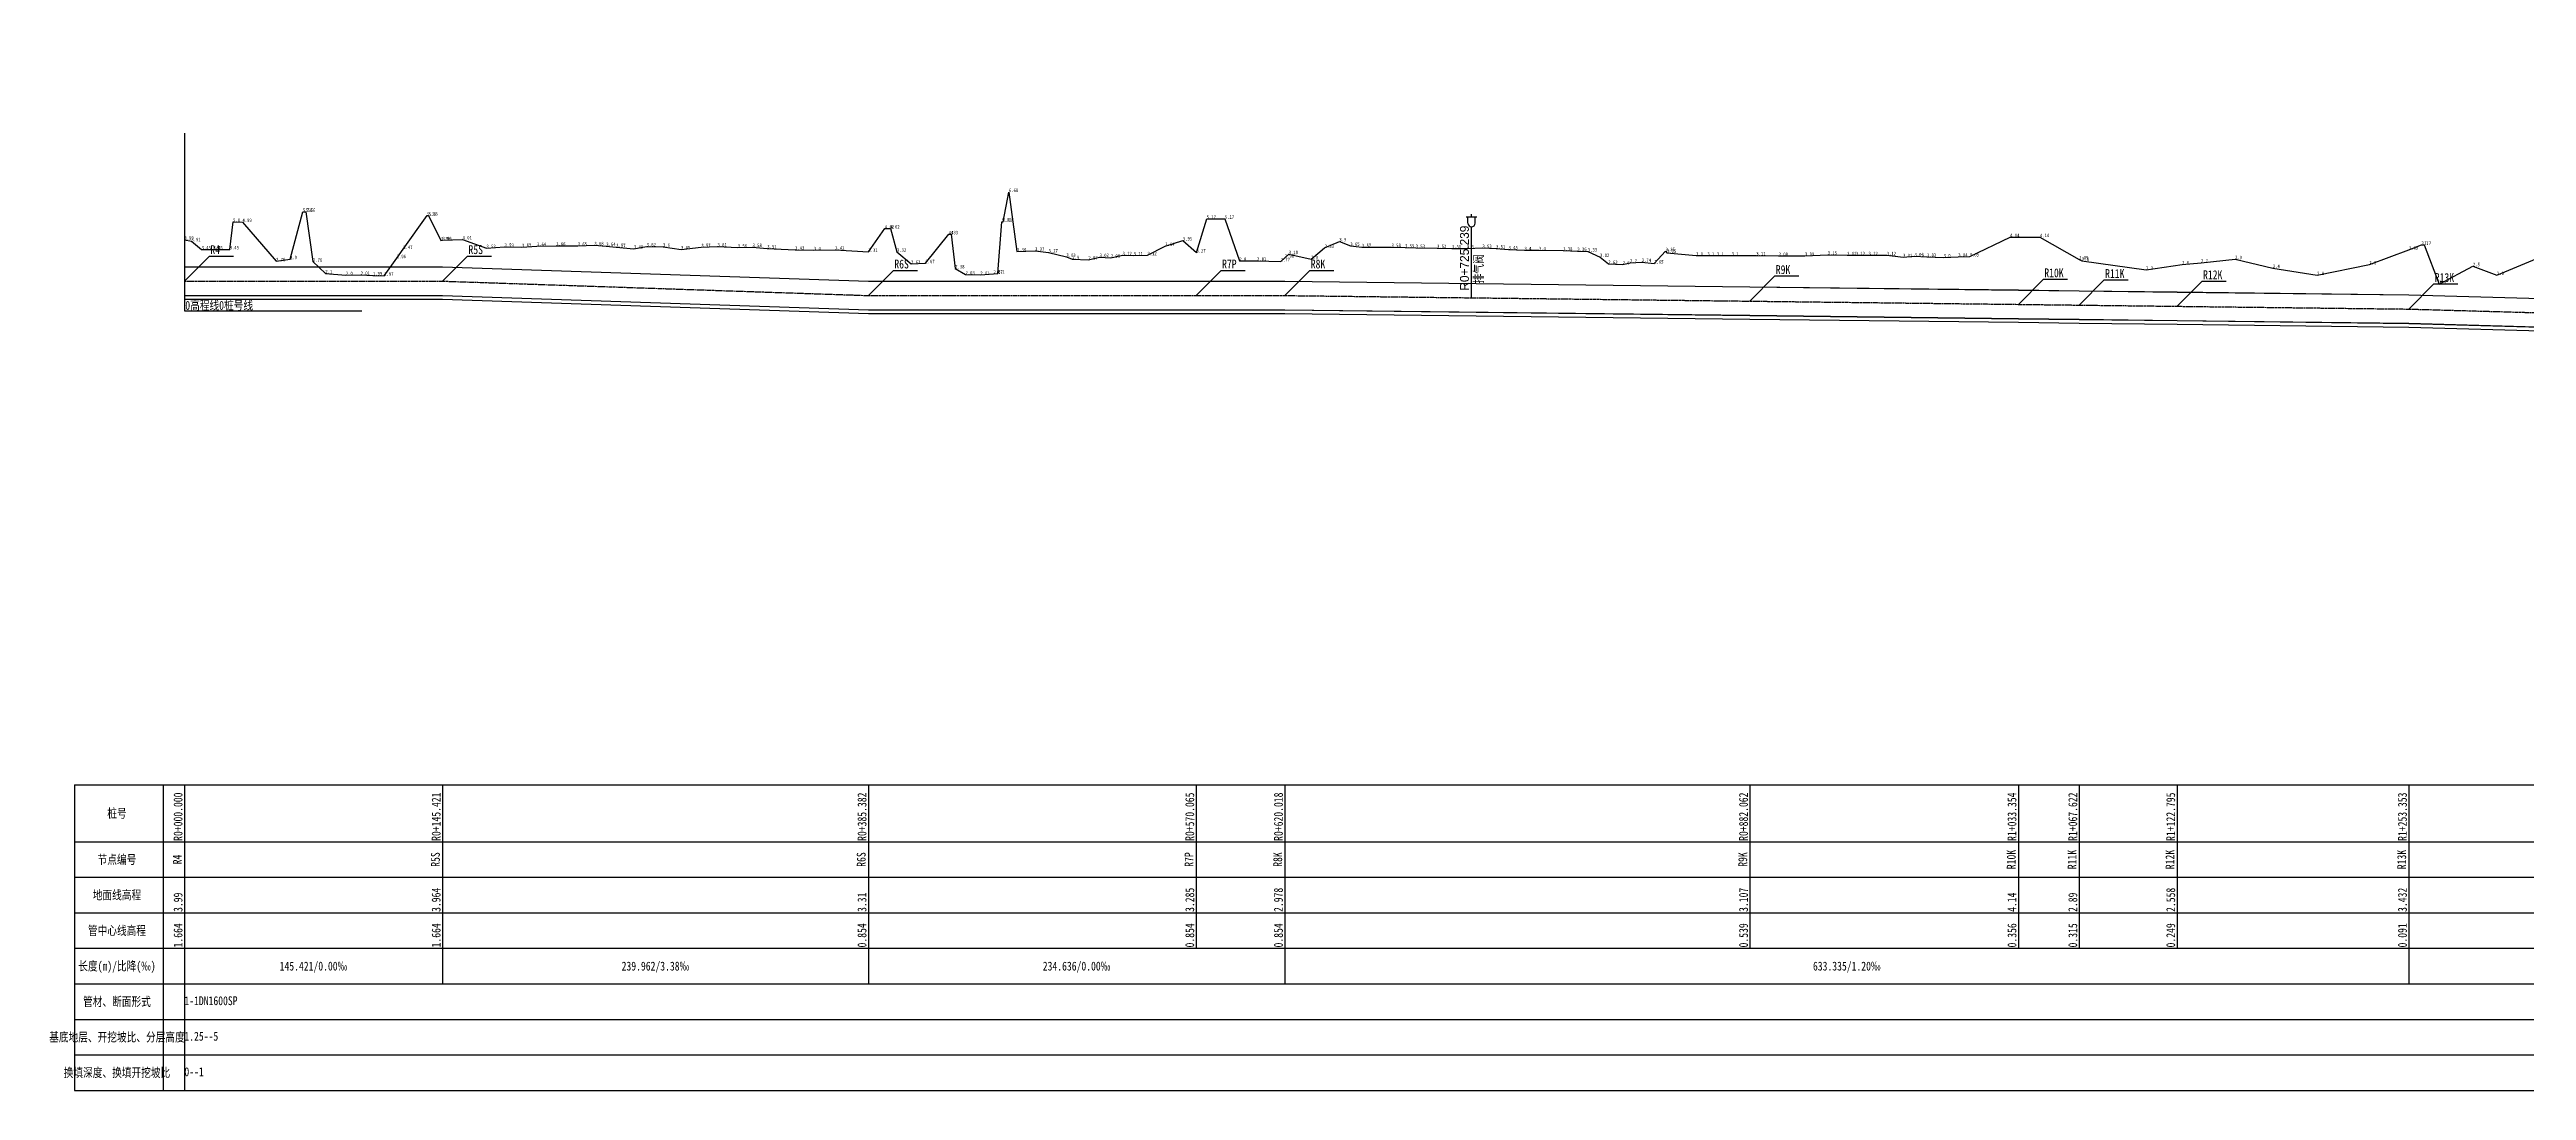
# Model space of a CAD drawing. Extents: x 525858 to 564773, y 2370984 to 2400075.
# Drawn here: x 550845 to 552240, y 2388779 to 2389365 of the extents above; entities that cross this region are included whole.
import ezdxf
from ezdxf.enums import TextEntityAlignment as Align

# ---------------------------------------------------------------- set-up
doc = ezdxf.new("R2010")
doc.units = 0
doc.linetypes.add('CENTER', pattern=[2, 1.25, -0.25, 0.25, -0.25])
for name, color, linetype in [('pipe', 3, 'CONTINUOUS'), ('pipe_cen', 1, 'CENTER'), ('tab', 9, 'CONTINUOUS'), ('地形剖面', 4, 'CONTINUOUS'), ('水工平面管线标注', 3, 'CONTINUOUS'), ('纵面管线标注', 3, 'CONTINUOUS'), ('附属设施', 2, 'CONTINUOUS')]:
    doc.layers.add(name, color=color, linetype=linetype)
doc.styles.add('HT', font='simhei.ttf', dxfattribs={"width": 0.8})
doc.styles.add('SIMP1', font='simp1.shx', dxfattribs={"width": 0.8, "bigfont": 'hz.shx'})

# ---------------------------------------------------------------- blocks, each defined once
blk = doc.blocks.new('qin排气阀va')
at = {"layer": '附属设施', "linetype": 'Continuous', "lineweight": -3}
for points in [[(-1.5, 22.8), (1.5, 22.8)], [(-1, 21), (-1, 22.8)], [(0, 22.8), (0, 23.55)], [(1, 21), (1, 22.8)], [(0, 0), (0, 20)]]:
    blk.add_lwpolyline(points, dxfattribs=at)
blk.add_arc((0, 21), 1, 180, 0, dxfattribs=at)
at = {"layer": '附属设施', "linetype": 'Continuous', "lineweight": -3, "style": 'SIMP1'}
blk.add_attdef('名称', text='', height=2.5, rotation=90, dxfattribs=at).set_placement((1, 4), align=Align.TOP_LEFT)
blk.add_attdef('ZH', text='', height=2.5, rotation=90, dxfattribs=at).set_placement((0, 2), align=Align.BOTTOM_LEFT)

msp = doc.modelspace()

# ---------------------------------------------------------------- linework, layer by layer
at = {"layer": 'pipe', "lineweight": -3}
for points in [[(550920.678028, 2389242.96342), (551066.099028, 2389242.96342), (551306.060028, 2389234.86342), (551490.743028, 2389234.86342), (551540.696028, 2389234.86342), (551802.740028, 2389231.71342), (551954.032028, 2389229.88342), (551988.300028, 2389229.47342), (552043.473028, 2389228.81342), (552174.031028, 2389227.23342), (552403.857028, 2389220.77342)], [(550920.678028, 2389242.86342), (551066.099028, 2389242.86342), (551306.060028, 2389234.76342), (551490.743028, 2389234.76342), (551540.696028, 2389234.76342), (551802.740028, 2389231.61342), (551954.032028, 2389229.78342), (551988.300028, 2389229.37342), (552043.473028, 2389228.71342), (552174.031028, 2389227.13342), (552403.857028, 2389220.67342)], [(550920.678028, 2389226.86342), (551066.099028, 2389226.86342), (551306.060028, 2389218.76342), (551490.743028, 2389218.76342), (551540.696028, 2389218.76342), (551802.740028, 2389215.61342), (551954.032028, 2389213.78342), (551988.300028, 2389213.37342), (552043.473028, 2389212.71342), (552174.031028, 2389211.13342), (552403.857028, 2389204.67342)], [(550920.678028, 2389226.76342), (551066.099028, 2389226.76342), (551306.060028, 2389218.66342), (551490.743028, 2389218.66342), (551540.696028, 2389218.66342), (551802.740028, 2389215.51342), (551954.032028, 2389213.68342), (551988.300028, 2389213.27342), (552043.473028, 2389212.61342), (552174.031028, 2389211.03342), (552403.857028, 2389204.57342)], [(550920.678028, 2389224.76342), (551066.099028, 2389224.76342), (551306.060028, 2389216.66342), (551490.743028, 2389216.66342), (551540.696028, 2389216.66342), (551802.740028, 2389213.51342), (551954.032028, 2389211.68342), (551988.300028, 2389211.27342), (552043.473028, 2389210.61342), (552174.031028, 2389209.03342), (552403.857028, 2389202.57342)]]:
    msp.add_lwpolyline(points, dxfattribs=at)
at = {"layer": 'pipe_cen', "lineweight": -3}
msp.add_lwpolyline([(550920.678028, 2389234.86342), (551066.099028, 2389234.86342), (551306.060028, 2389226.76342), (551540.696028, 2389226.76342), (552174.031028, 2389219.13342), (552807.110028, 2389201.33342), (553316.687028, 2389201.33342), (553503.158028, 2389242.68342), (553762.715028, 2389242.68342), (553808.975028, 2389275.19342), (553882.147028, 2389275.19342), (553956.992028, 2389291.82342), (554087.552028, 2389291.82342), (554254.578028, 2389338.92342), (554438.330028, 2389358.65342), (554458.539028, 2389359.88342), (554546.872028, 2389365.22342)], dxfattribs=at)
at = {"layer": 'tab', "lineweight": -3}
for points in [[(550858.678028, 2388951.23342), (563566.812028, 2388951.23342)], [(550858.678028, 2388951.23342), (550858.678028, 2388779.23342)], [(550908.678028, 2388951.23342), (550908.678028, 2388779.23342)], [(550920.678028, 2388951.23342), (550920.678028, 2388779.23342)], [(550920.678028, 2388951.23342), (550920.678028, 2388859.23342)], [(551066.099028, 2388951.23342), (551066.099028, 2388859.23342)], [(551306.060028, 2388951.23342), (551306.060028, 2388859.23342)], [(551490.743028, 2388951.23342), (551490.743028, 2388859.23342)], [(551540.696028, 2388951.23342), (551540.696028, 2388859.23342)], [(551802.740028, 2388951.23342), (551802.740028, 2388859.23342)], [(551954.032028, 2388951.23342), (551954.032028, 2388859.23342)], [(551988.300028, 2388951.23342), (551988.300028, 2388859.23342)], [(552043.473028, 2388951.23342), (552043.473028, 2388859.23342)], [(552174.031028, 2388951.23342), (552174.031028, 2388859.23342)], [(550858.678028, 2388919.23342), (563566.812028, 2388919.23342)], [(550858.678028, 2388899.23342), (563566.812028, 2388899.23342)], [(550858.678028, 2388879.23342), (563566.812028, 2388879.23342)], [(550858.678028, 2388859.23342), (563566.812028, 2388859.23342)], [(550920.678028, 2388859.23342), (550920.678028, 2388839.23342)], [(551066.099028, 2388859.23342), (551066.099028, 2388839.23342)], [(551306.060028, 2388859.23342), (551306.060028, 2388839.23342)], [(551540.696028, 2388859.23342), (551540.696028, 2388839.23342)], [(552174.031028, 2388859.23342), (552174.031028, 2388839.23342)], [(550858.678028, 2388839.23342), (563566.812028, 2388839.23342)], [(550858.678028, 2388819.23342), (563566.812028, 2388819.23342)], [(550858.678028, 2388799.23342), (563566.812028, 2388799.23342)], [(550858.678028, 2388779.23342), (563566.812028, 2388779.23342)]]:
    msp.add_lwpolyline(points, dxfattribs=at)
for points in [[(550920.678028, 2388849.23342, 0, 1, 0), (550923.678028, 2388849.23342, 0, 0, 0), (550973.388528, 2388849.23342, 0, 0, 0)], [(551066.099028, 2388849.23342, 0, 1, 0), (551063.099028, 2388849.23342, 0, 0, 0), (551013.388528, 2388849.23342, 0, 0, 0)], [(551066.099028, 2388849.23342, 0, 1, 0), (551069.099028, 2388849.23342, 0, 0, 0), (551166.079528, 2388849.23342, 0, 0, 0)], [(551306.060028, 2388849.23342, 0, 1, 0), (551303.060028, 2388849.23342, 0, 0, 0), (551206.079528, 2388849.23342, 0, 0, 0)], [(551306.060028, 2388849.23342, 0, 1, 0), (551309.060028, 2388849.23342, 0, 0, 0), (551403.378028, 2388849.23342, 0, 0, 0)], [(551540.696028, 2388849.23342, 0, 1, 0), (551537.696028, 2388849.23342, 0, 0, 0), (551443.378028, 2388849.23342, 0, 0, 0)], [(551540.696028, 2388849.23342, 0, 1, 0), (551543.696028, 2388849.23342, 0, 0, 0), (551837.363528, 2388849.23342, 0, 0, 0)], [(552174.031028, 2388849.23342, 0, 1, 0), (552171.031028, 2388849.23342, 0, 0, 0), (551877.363528, 2388849.23342, 0, 0, 0)], [(552174.031028, 2388849.23342, 0, 1, 0), (552177.031028, 2388849.23342, 0, 0, 0), (552470.570528, 2388849.23342, 0, 0, 0)]]:
    msp.add_lwpolyline(points, format="xyseb", dxfattribs=at)
at = {"layer": '地形剖面', "lineweight": -3}
msp.add_lwpolyline([(550920.678028, 2389258.12342), (550920.678028, 2389258.12342), (550920.678028, 2389258.12342), (550920.678028, 2389258.12342), (550920.678028, 2389258.12342), (550924.592028, 2389257.32342), (550930.374028, 2389252.72342), (550937.023028, 2389252.72342), (550946.186028, 2389252.72342), (550948.130028, 2389268.22342), (550953.374028, 2389268.12342), (550972.293028, 2389246.02342), (550980.228028, 2389247.22342), (550987.388028, 2389273.82342), (550989.174028, 2389273.82342), (550993.125028, 2389245.82342), (551000.085028, 2389239.22342), (551011.624028, 2389238.22342), (551020.019028, 2389238.32342), (551026.903028, 2389238.12342), (551033.258028, 2389237.92342), (551040.316028, 2389247.77342), (551043.994028, 2389252.90342), (551043.994028, 2389252.90342), (551057.477028, 2389271.72342), (551058.262028, 2389271.72342), (551065.216028, 2389257.82342), (551066.099028, 2389257.86342), (551066.099028, 2389257.86342), (551066.099028, 2389257.86342), (551066.099028, 2389257.86342), (551077.417028, 2389258.32342), (551090.880028, 2389253.42342), (551101.025028, 2389254.12342), (551110.868028, 2389253.92342), (551119.276028, 2389254.62342), (551130.170028, 2389254.82342), (551142.297028, 2389254.72342), (551151.669028, 2389255.02342), (551158.396028, 2389254.62342), (551164.014028, 2389253.92342), (551174.005028, 2389253.12342), (551181.108028, 2389254.42342), (551190.351028, 2389254.22342), (551200.506028, 2389252.72342), (551211.929028, 2389253.92342), (551221.071028, 2389254.32342), (551232.465028, 2389253.82342), (551240.788028, 2389254.02342), (551249.112028, 2389253.32342), (551264.769028, 2389252.52342), (551275.359028, 2389252.22342), (551287.378028, 2389252.42342), (551306.060028, 2389251.32342), (551306.060028, 2389251.32342), (551306.060028, 2389251.32342), (551306.060028, 2389251.32342), (551306.073028, 2389251.32342), (551315.359028, 2389264.42342), (551318.486028, 2389264.42342), (551322.165028, 2389251.42342), (551330.114028, 2389244.52342), (551338.196028, 2389244.92342), (551351.385028, 2389261.22342), (551352.657028, 2389261.22342), (551355.023028, 2389242.02342), (551360.806028, 2389238.52342), (551369.170028, 2389238.32342), (551376.575028, 2389238.92342), (551378.943028, 2389239.22342), (551381.326028, 2389268.32342), (551381.974028, 2389268.32342), (551385.237028, 2389285.02342), (551389.769028, 2389251.62342), (551399.975028, 2389251.92342), (551407.616028, 2389250.92342), (551417.639028, 2389248.52342), (551420.968028, 2389247.22342), (551430.059028, 2389246.92342), (551436.338028, 2389248.42342), (551442.676028, 2389248.02342), (551449.304028, 2389249.42342), (551455.544028, 2389249.32342), (551463.331028, 2389249.42342), (551473.306028, 2389254.62342), (551483.271028, 2389257.72342), (551490.916028, 2389250.92342), (551496.692028, 2389269.92342), (551506.940028, 2389269.92342), (551515.130028, 2389246.22342), (551525.035028, 2389246.32342), (551538.404028, 2389245.92342), (551540.696028, 2389248.00342), (551540.696028, 2389248.00342), (551540.696028, 2389248.00342), (551540.696028, 2389248.00342), (551542.913028, 2389250.02342), (551555.538028, 2389247.22342), (551563.158028, 2389253.52342), (551571.440028, 2389257.22342), (551577.642028, 2389254.72342), (551584.113028, 2389253.92342), (551600.867028, 2389254.02342), (551608.445028, 2389253.72342), (551614.457028, 2389253.52342), (551626.483028, 2389253.42342), (551634.839028, 2389253.32342), (551643.459028, 2389253.22342), (551652.050028, 2389253.52342), (551659.738028, 2389253.32342), (551666.749028, 2389252.72342), (551675.738028, 2389252.22342), (551683.845028, 2389252.22342), (551697.572028, 2389252.02342), (551705.548028, 2389251.82342), (551711.476028, 2389251.52342), (551718.331028, 2389248.42342), (551723.009028, 2389244.52342), (551731.066028, 2389244.22342), (551735.245028, 2389245.22342), (551741.855028, 2389245.62342), (551748.890028, 2389244.72342), (551755.286028, 2389251.72342), (551756.058028, 2389250.72342), (551772.460028, 2389249.22342), (551778.814028, 2389249.22342), (551784.098028, 2389249.22342), (551792.489028, 2389249.22342), (551806.399028, 2389249.32342), (551818.969028, 2389249.02342), (551833.799028, 2389249.12342), (551846.603028, 2389249.72342), (551857.584028, 2389249.42342), (551862.415028, 2389249.42342), (551869.621028, 2389249.42342), (551879.906028, 2389249.42342), (551889.070028, 2389248.32342), (551895.545028, 2389248.82342), (551902.512028, 2389248.52342), (551911.933028, 2389248.22342), (551920.200028, 2389248.62342), (551926.640028, 2389248.72342), (551949.417028, 2389259.62342), (551966.234028, 2389259.62342), (551988.300028, 2389247.12342), (551989.888028, 2389246.22342), (552026.095028, 2389241.22342), (552046.280028, 2389244.22342), (552056.965028, 2389245.22342), (552076.183028, 2389247.22342), (552097.410028, 2389242.22342), (552122.425028, 2389238.22342), (552151.812028, 2389244.22342), (552174.031028, 2389252.54342), (552174.031028, 2389252.54342), (552174.031028, 2389252.54342), (552174.031028, 2389252.54342), (552181.198028, 2389255.22342), (552182.713028, 2389255.22342), (552191.117028, 2389233.22342), (552210.173028, 2389243.22342), (552223.677028, 2389238.22342), (552259.778028, 2389253.22342)], dxfattribs=at)
at = {"layer": '水工平面管线标注', "lineweight": -3}
msp.add_lwpolyline([(550920.678028, 2389318.22342), (550920.678028, 2389218.22342), (551020.678028, 2389218.22342)], dxfattribs=at)
at = {"layer": '纵面管线标注', "color": 9, "lineweight": -3}
for points in [[(550920.678028, 2389234.86342), (550934.818028, 2389249.00342), (550948.318028, 2389249.00342)], [(551066.099028, 2389234.86342), (551080.239028, 2389249.00342), (551093.739028, 2389249.00342)], [(551306.060028, 2389226.76342), (551320.200028, 2389240.90342), (551333.700028, 2389240.90342)], [(551490.743028, 2389226.76342), (551504.883028, 2389240.90342), (551518.383028, 2389240.90342)], [(551540.696028, 2389226.76342), (551554.836028, 2389240.90342), (551568.336028, 2389240.90342)], [(551802.740028, 2389223.61342), (551816.880028, 2389237.75342), (551830.380028, 2389237.75342)], [(551954.032028, 2389221.78342), (551968.172028, 2389235.92342), (551981.672028, 2389235.92342)], [(551988.300028, 2389221.37342), (552002.440028, 2389235.51342), (552015.940028, 2389235.51342)], [(552043.473028, 2389220.71342), (552057.613028, 2389234.85342), (552071.113028, 2389234.85342)], [(552174.031028, 2389219.13342), (552188.171028, 2389233.27342), (552201.671028, 2389233.27342)]]:
    msp.add_lwpolyline(points, dxfattribs=at)

# ---------------------------------------------------------------- block references
at = {"layer": '附属设施', "lineweight": -3, "xscale": 2, "yscale": 2, "zscale": 2}
msp.add_blockref('qin排气阀va', (551645.916828, 2389225.49579), dxfattribs=at).add_auto_attribs({'ZH': 'R0+725.239', '名称': '排气阀'})

# ---------------------------------------------------------------- texts
at = {"layer": 'tab', "color": 3, "lineweight": -3, "style": 'HT', "width": 0.8}
for s, p in [('桩号', (550882.678028, 2388935.23342)), ('节点编号', (550882.678028, 2388909.23342)), ('地面线高程', (550882.678028, 2388889.23342)), ('管中心线高程', (550882.678028, 2388869.23342)), ('长度(m)/比降(‰)', (550882.678028, 2388849.23342)), ('145.421/0.00‰', (550993.388528, 2388849.23342)), ('239.962/3.38‰', (551186.079528, 2388849.23342)), ('234.636/0.00‰', (551423.378028, 2388849.23342)), ('633.335/1.20‰', (551857.363528, 2388849.23342)), ('管材、断面形式', (550882.678028, 2388829.23342)), ('基底地层、开挖坡比、分层高度', (550882.678028, 2388809.23342)), ('换填深度、换填开挖坡比', (550882.678028, 2388789.23342))]:
    msp.add_text(s, height=5, dxfattribs=at).set_placement(p, align=Align.MIDDLE_CENTER)
for s, p in [('R0+000.000', (550919.578028, 2388919.73342)), ('R0+145.421', (551064.999028, 2388919.73342)), ('R0+385.382', (551304.960028, 2388919.73342)), ('R0+570.065', (551489.643028, 2388919.73342)), ('R0+620.018', (551539.596028, 2388919.73342)), ('R0+882.062', (551801.640028, 2388919.73342)), ('R1+033.354', (551952.932028, 2388919.73342)), ('R1+067.622', (551987.200028, 2388919.73342)), ('R1+122.795', (552042.373028, 2388919.73342)), ('R1+253.353', (552172.931028, 2388919.73342)), ('3.964', (551064.999028, 2388879.73342)), ('3.285', (551489.643028, 2388879.73342)), ('2.978', (551539.596028, 2388879.73342)), ('3.107', (551801.640028, 2388879.73342)), ('2.558', (552042.373028, 2388879.73342)), ('3.432', (552172.931028, 2388879.73342)), ('3.99', (550919.578028, 2388879.73342)), ('3.31', (551304.960028, 2388879.73342)), ('4.14', (551952.932028, 2388879.73342)), ('2.89', (551987.200028, 2388879.73342)), ('1.664', (550919.578028, 2388859.73342)), ('1.664', (551064.999028, 2388859.73342)), ('0.854', (551304.960028, 2388859.73342)), ('0.854', (551489.643028, 2388859.73342)), ('0.854', (551539.596028, 2388859.73342)), ('0.539', (551801.640028, 2388859.73342)), ('0.356', (551952.932028, 2388859.73342)), ('0.315', (551987.200028, 2388859.73342)), ('0.249', (552042.373028, 2388859.73342)), ('0.091', (552172.931028, 2388859.73342))]:
    msp.add_text(s, height=5, rotation=89.999998453, dxfattribs=at).set_placement(p)
for s, p in [('R4', (550920.678028, 2388909.23342)), ('R5S', (551066.099028, 2388909.23342)), ('R6S', (551306.060028, 2388909.23342)), ('R7P', (551490.743028, 2388909.23342)), ('R8K', (551540.696028, 2388909.23342)), ('R9K', (551802.740028, 2388909.23342)), ('R10K', (551954.032028, 2388909.23342)), ('R11K', (551988.300028, 2388909.23342)), ('R12K', (552043.473028, 2388909.23342)), ('R13K', (552174.031028, 2388909.23342))]:
    msp.add_text(s, height=5, rotation=89.999998453, dxfattribs=at).set_placement(p, align=Align.BOTTOM_CENTER)
for s, p in [('1.25--5', (550920.678028, 2388807.23342)), ('0--1', (550920.678028, 2388787.23342))]:
    msp.add_text(s, height=5, dxfattribs=at).set_placement(p)
at = {"layer": '地形剖面', "color": 9, "lineweight": -3, "style": 'HT', "width": 0.8}
for s, p in [('6.68', (551385.237028, 2389285.02342)), ('5.0', (550948.130028, 2389268.22342)), ('4.99', (550953.374028, 2389268.12342)), ('5.56', (550987.388028, 2389273.82342)), ('5.56', (550989.174028, 2389273.82342)), ('5.35', (551057.477028, 2389271.72342)), ('5.35', (551058.262028, 2389271.72342)), ('5.01', (551381.326028, 2389268.32342)), ('5.01', (551381.974028, 2389268.32342)), ('5.17', (551496.692028, 2389269.92342)), ('5.17', (551506.940028, 2389269.92342)), ('3.99', (550920.678028, 2389258.12342)), ('3.99', (550920.678028, 2389258.12342)), ('3.99', (550920.678028, 2389258.12342)), ('3.99', (550920.678028, 2389258.12342)), ('3.99', (550920.678028, 2389258.12342)), ('3.91', (550924.592028, 2389257.32342)), ('3.45', (550930.374028, 2389252.72342)), ('3.45', (550937.023028, 2389252.72342)), ('3.45', (550946.186028, 2389252.72342)), ('3.47', (551043.994028, 2389252.90342)), ('3.47', (551043.994028, 2389252.90342)), ('3.96', (551065.216028, 2389257.82342)), ('3.96', (551066.099028, 2389257.86342)), ('3.96', (551066.099028, 2389257.86342)), ('3.96', (551066.099028, 2389257.86342)), ('3.96', (551066.099028, 2389257.86342)), ('4.01', (551077.417028, 2389258.32342)), ('3.52', (551090.880028, 2389253.42342)), ('3.59', (551101.025028, 2389254.12342)), ('3.57', (551110.868028, 2389253.92342)), ('3.64', (551119.276028, 2389254.62342)), ('3.66', (551130.170028, 2389254.82342)), ('3.65', (551142.297028, 2389254.72342)), ('3.68', (551151.669028, 2389255.02342)), ('3.64', (551158.396028, 2389254.62342)), ('3.57', (551164.014028, 2389253.92342)), ('3.49', (551174.005028, 2389253.12342)), ('3.62', (551181.108028, 2389254.42342)), ('3.6', (551190.351028, 2389254.22342)), ('3.45', (551200.506028, 2389252.72342)), ('3.57', (551211.929028, 2389253.92342)), ('3.61', (551221.071028, 2389254.32342)), ('3.56', (551232.465028, 2389253.82342)), ('3.58', (551240.788028, 2389254.02342)), ('3.51', (551249.112028, 2389253.32342)), ('3.43', (551264.769028, 2389252.52342)), ('3.42', (551287.378028, 2389252.42342)), ('4.62', (551315.359028, 2389264.42342)), ('4.62', (551318.486028, 2389264.42342)), ('4.3', (551351.385028, 2389261.22342)), ('4.3', (551352.657028, 2389261.22342)), ('3.64', (551473.306028, 2389254.62342)), ('3.95', (551483.271028, 2389257.72342)), ('3.53', (551563.158028, 2389253.52342)), ('3.9', (551571.440028, 2389257.22342)), ('3.65', (551577.642028, 2389254.72342)), ('3.57', (551584.113028, 2389253.92342)), ('3.58', (551600.867028, 2389254.02342)), ('3.55', (551608.445028, 2389253.72342)), ('3.53', (551614.457028, 2389253.52342)), ('3.52', (551626.483028, 2389253.42342)), ('3.51', (551634.839028, 2389253.32342)), ('3.5', (551643.459028, 2389253.22342)), ('3.53', (551652.050028, 2389253.52342)), ('3.51', (551659.738028, 2389253.32342)), ('3.45', (551666.749028, 2389252.72342)), ('4.14', (551949.417028, 2389259.62342)), ('4.14', (551966.234028, 2389259.62342)), ('3.43', (552174.031028, 2389252.54342)), ('3.43', (552174.031028, 2389252.54342)), ('3.43', (552174.031028, 2389252.54342)), ('3.43', (552174.031028, 2389252.54342)), ('3.7', (552181.198028, 2389255.22342)), ('3.7', (552182.713028, 2389255.22342)), ('2.78', (550972.293028, 2389246.02342)), ('2.9', (550980.228028, 2389247.22342)), ('2.76', (550993.125028, 2389245.82342)), ('2.1', (551000.085028, 2389239.22342)), ('2.96', (551040.316028, 2389247.77342)), ('3.4', (551275.359028, 2389252.22342)), ('3.31', (551306.060028, 2389251.32342)), ('3.31', (551306.060028, 2389251.32342)), ('3.31', (551306.060028, 2389251.32342)), ('3.31', (551306.060028, 2389251.32342)), ('3.31', (551306.073028, 2389251.32342)), ('3.32', (551322.165028, 2389251.42342)), ('2.63', (551330.114028, 2389244.52342)), ('2.67', (551338.196028, 2389244.92342)), ('2.38', (551355.023028, 2389242.02342)), ('2.03', (551360.806028, 2389238.52342)), ('2.07', (551376.575028, 2389238.92342)), ('2.1', (551378.943028, 2389239.22342)), ('3.34', (551389.769028, 2389251.62342)), ('3.37', (551399.975028, 2389251.92342)), ('3.27', (551407.616028, 2389250.92342)), ('3.03', (551417.639028, 2389248.52342)), ('2.9', (551420.968028, 2389247.22342)), ('2.87', (551430.059028, 2389246.92342)), ('3.02', (551436.338028, 2389248.42342)), ('2.98', (551442.676028, 2389248.02342)), ('3.12', (551449.304028, 2389249.42342)), ('3.11', (551455.544028, 2389249.32342)), ('3.12', (551463.331028, 2389249.42342)), ('3.27', (551490.916028, 2389250.92342)), ('2.8', (551515.130028, 2389246.22342)), ('2.81', (551525.035028, 2389246.32342)), ('2.77', (551538.404028, 2389245.92342)), ('2.98', (551540.696028, 2389248.00342)), ('2.98', (551540.696028, 2389248.00342)), ('2.98', (551540.696028, 2389248.00342)), ('2.98', (551540.696028, 2389248.00342)), ('3.18', (551542.913028, 2389250.02342)), ('2.9', (551555.538028, 2389247.22342)), ('3.4', (551675.738028, 2389252.22342)), ('3.4', (551683.845028, 2389252.22342)), ('3.38', (551697.572028, 2389252.02342)), ('3.36', (551705.548028, 2389251.82342)), ('3.33', (551711.476028, 2389251.52342)), ('3.02', (551718.331028, 2389248.42342)), ('2.63', (551723.009028, 2389244.52342)), ('2.6', (551731.066028, 2389244.22342)), ('2.7', (551735.245028, 2389245.22342)), ('2.74', (551741.855028, 2389245.62342)), ('2.65', (551748.890028, 2389244.72342)), ('3.35', (551755.286028, 2389251.72342)), ('3.25', (551756.058028, 2389250.72342)), ('3.1', (551772.460028, 2389249.22342)), ('3.1', (551778.814028, 2389249.22342)), ('3.1', (551784.098028, 2389249.22342)), ('3.1', (551792.489028, 2389249.22342)), ('3.11', (551806.399028, 2389249.32342)), ('3.08', (551818.969028, 2389249.02342)), ('3.09', (551833.799028, 2389249.12342)), ('3.15', (551846.603028, 2389249.72342)), ('3.12', (551857.584028, 2389249.42342)), ('3.12', (551862.415028, 2389249.42342)), ('3.12', (551869.621028, 2389249.42342)), ('3.12', (551879.906028, 2389249.42342)), ('3.01', (551889.070028, 2389248.32342)), ('3.06', (551895.545028, 2389248.82342)), ('3.03', (551902.512028, 2389248.52342)), ('3.0', (551911.933028, 2389248.22342)), ('3.04', (551920.200028, 2389248.62342)), ('3.05', (551926.640028, 2389248.72342)), ('2.89', (551988.300028, 2389247.12342)), ('2.8', (551989.888028, 2389246.22342)), ('2.3', (552026.095028, 2389241.22342)), ('2.6', (552046.280028, 2389244.22342)), ('2.7', (552056.965028, 2389245.22342)), ('2.9', (552076.183028, 2389247.22342)), ('2.4', (552097.410028, 2389242.22342)), ('2.6', (552151.812028, 2389244.22342)), ('2.5', (552210.173028, 2389243.22342)), ('2.0', (551011.624028, 2389238.22342)), ('2.01', (551020.019028, 2389238.32342)), ('1.99', (551026.903028, 2389238.12342)), ('1.97', (551033.258028, 2389237.92342)), ('2.01', (551369.170028, 2389238.32342)), ('2.0', (552122.425028, 2389238.22342)), ('1.5', (552191.117028, 2389233.22342)), ('2.0', (552223.677028, 2389238.22342))]:
    msp.add_text(s, height=2, dxfattribs=at).set_placement(p)
at = {"layer": '水工平面管线标注', "lineweight": -3, "style": 'HT', "width": 0.8}
msp.add_text('0高程线0桩号线', height=5, dxfattribs=at).set_placement((550921.178028, 2389218.72342))
at = {"layer": '水工平面管线标注', "color": 3, "lineweight": -3, "style": 'HT', "width": 0.8}
msp.add_text('1-1DN1600SP', height=5, dxfattribs=at).set_placement((550920.678028, 2388827.23342))
at = {"layer": '纵面管线标注', "lineweight": -3, "style": 'HT', "width": 0.8}
for s, p in [('R4', (550935.318028, 2389250.10342)), ('R5S', (551080.739028, 2389250.10342)), ('R6S', (551320.700028, 2389242.00342)), ('R7P', (551505.383028, 2389242.00342)), ('R8K', (551555.336028, 2389242.00342)), ('R9K', (551817.380028, 2389238.85342)), ('R10K', (551968.672028, 2389237.02342)), ('R11K', (552002.940028, 2389236.61342)), ('R12K', (552058.113028, 2389235.95342)), ('R13K', (552188.671028, 2389234.37342))]:
    msp.add_text(s, height=5, dxfattribs=at).set_placement(p)

doc.saveas('drawing.dxf')
